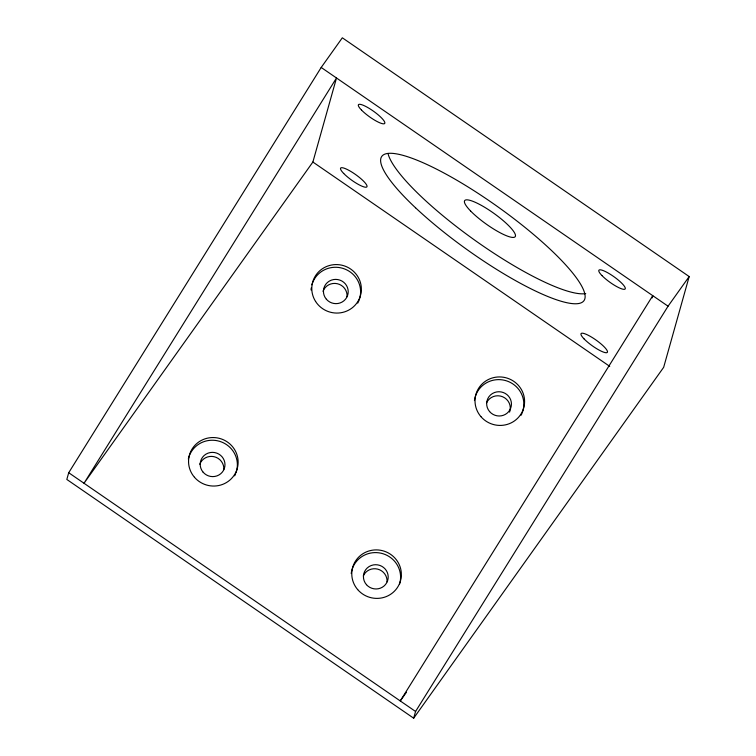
<?xml version="1.0" encoding="UTF-8"?>
<svg xmlns="http://www.w3.org/2000/svg" width="756" height="756" viewBox="0 0 756 756"><rect width="100%" height="100%" fill="white"/><g stroke="black" fill="none" stroke-linecap="round" stroke-linejoin="round"><path stroke-width="1.13" d="M68.711 472.727L66.821 479.446L413.674 718.2L663.664 367.321L689.179 276.554L342.326 37.8L321.196 67.454L68.711 472.727L415.564 711.472L413.674 718.2M312.88 162.03L336.505 77.981L84.011 483.264L312.88 162.03L609.723 366.358M652.116 297.94L652.749 295.672L400.264 700.944L406.426 692.288M415.564 711.472L668.058 306.199L689.179 276.554M321.196 67.454L668.058 306.199M585.73 293.574A124.192 26.365 35.5 0 1 476.261 241.249A124.192 26.365 35.5 0 1 388.074 153.751M199.773 464.297A12.417 12.105 15.7 0 1 223.804 469.656M363.334 575.826A12.417 12.105 15.7 0 1 387.044 581.846M486.637 402.702A12.417 12.105 15.7 0 1 502.579 396.73A12.417 12.105 15.7 0 1 509.591 412.124M323.01 291.325A12.417 12.105 15.7 0 1 347.042 296.692M235.551 473.908A24.835 24.201 15.7 0 1 234.653 475.826M188.339 459.072A24.835 24.201 15.7 0 1 219.363 441.249A24.835 24.201 15.7 0 1 235.938 472.935M311.056 289.992A24.835 24.201 15.7 0 1 311.255 287.885M311.907 284.795A24.835 24.201 15.7 0 1 344.934 269.089A24.835 24.201 15.7 0 1 357.739 303.128M522.018 413.296A24.835 24.201 15.7 0 1 521.111 415.214M474.447 400.548A24.835 24.201 15.7 0 1 504.772 380.353A24.835 24.201 15.7 0 1 522.396 412.313M351.209 573.511A24.835 24.201 15.7 0 1 381.015 553.203A24.835 24.201 15.7 0 1 399.499 584.293M470.61 211A31.043 6.596 35.5 0 0 514.108 237.327A31.043 6.596 35.5 0 0 485.125 207.56A31.043 6.596 35.5 0 0 470.61 211M415.564 207.815A124.192 26.365 35.5 0 0 583.263 301.464A124.192 26.365 35.5 0 0 449.896 176.261A124.192 26.365 35.5 0 0 415.564 207.815M343.706 173.474A16.141 3.43 35.5 0 0 366.329 187.176A16.141 3.43 35.5 0 0 351.294 171.716A16.141 3.43 35.5 0 0 343.706 173.474M584.152 338.981A16.141 3.43 35.5 0 0 606.784 352.683A16.141 3.43 35.5 0 0 591.74 337.223A16.141 3.43 35.5 0 0 584.152 338.981M361.519 110.083A16.141 3.43 35.5 0 0 384.152 123.786A16.141 3.43 35.5 0 0 369.108 108.325A16.141 3.43 35.5 0 0 361.519 110.083M601.974 275.59A16.141 3.43 35.5 0 0 624.598 289.293A16.141 3.43 35.5 0 0 609.563 273.833A16.141 3.43 35.5 0 0 601.974 275.59M203.137 472.216A12.417 12.105 15.7 0 0 224.258 468.711A12.417 12.105 15.7 0 0 210.348 452.532A12.417 12.105 15.7 0 0 203.137 472.216M366.48 584.7A12.417 12.105 15.7 0 0 387.545 580.901A12.417 12.105 15.7 0 0 373.407 564.912A12.417 12.105 15.7 0 0 366.48 584.7M489.604 411.595A12.417 12.105 15.7 0 0 510.725 408.089A12.417 12.105 15.7 0 0 496.815 391.91A12.417 12.105 15.7 0 0 489.604 411.595M326.375 299.244A12.417 12.105 15.7 0 0 347.495 295.738A12.417 12.105 15.7 0 0 333.585 279.559A12.417 12.105 15.7 0 0 326.375 299.244M315.592 301.455A24.835 24.201 15.7 0 0 358.495 300.434A24.835 24.201 15.7 0 0 335.636 264.581A24.835 24.201 15.7 0 0 315.592 301.455M480.92 416.641A24.835 24.201 15.7 0 0 523.152 409.629A24.835 24.201 15.7 0 0 495.331 377.272A24.835 24.201 15.7 0 0 480.92 416.641M357.683 589.604A24.835 24.201 15.7 0 0 399.915 582.602A24.835 24.201 15.7 0 0 372.094 550.236A24.835 24.201 15.7 0 0 357.683 589.604M194.453 477.253A24.835 24.201 15.7 0 0 236.694 470.241A24.835 24.201 15.7 0 0 208.873 437.885A24.835 24.201 15.7 0 0 194.453 477.253"/></g></svg>
